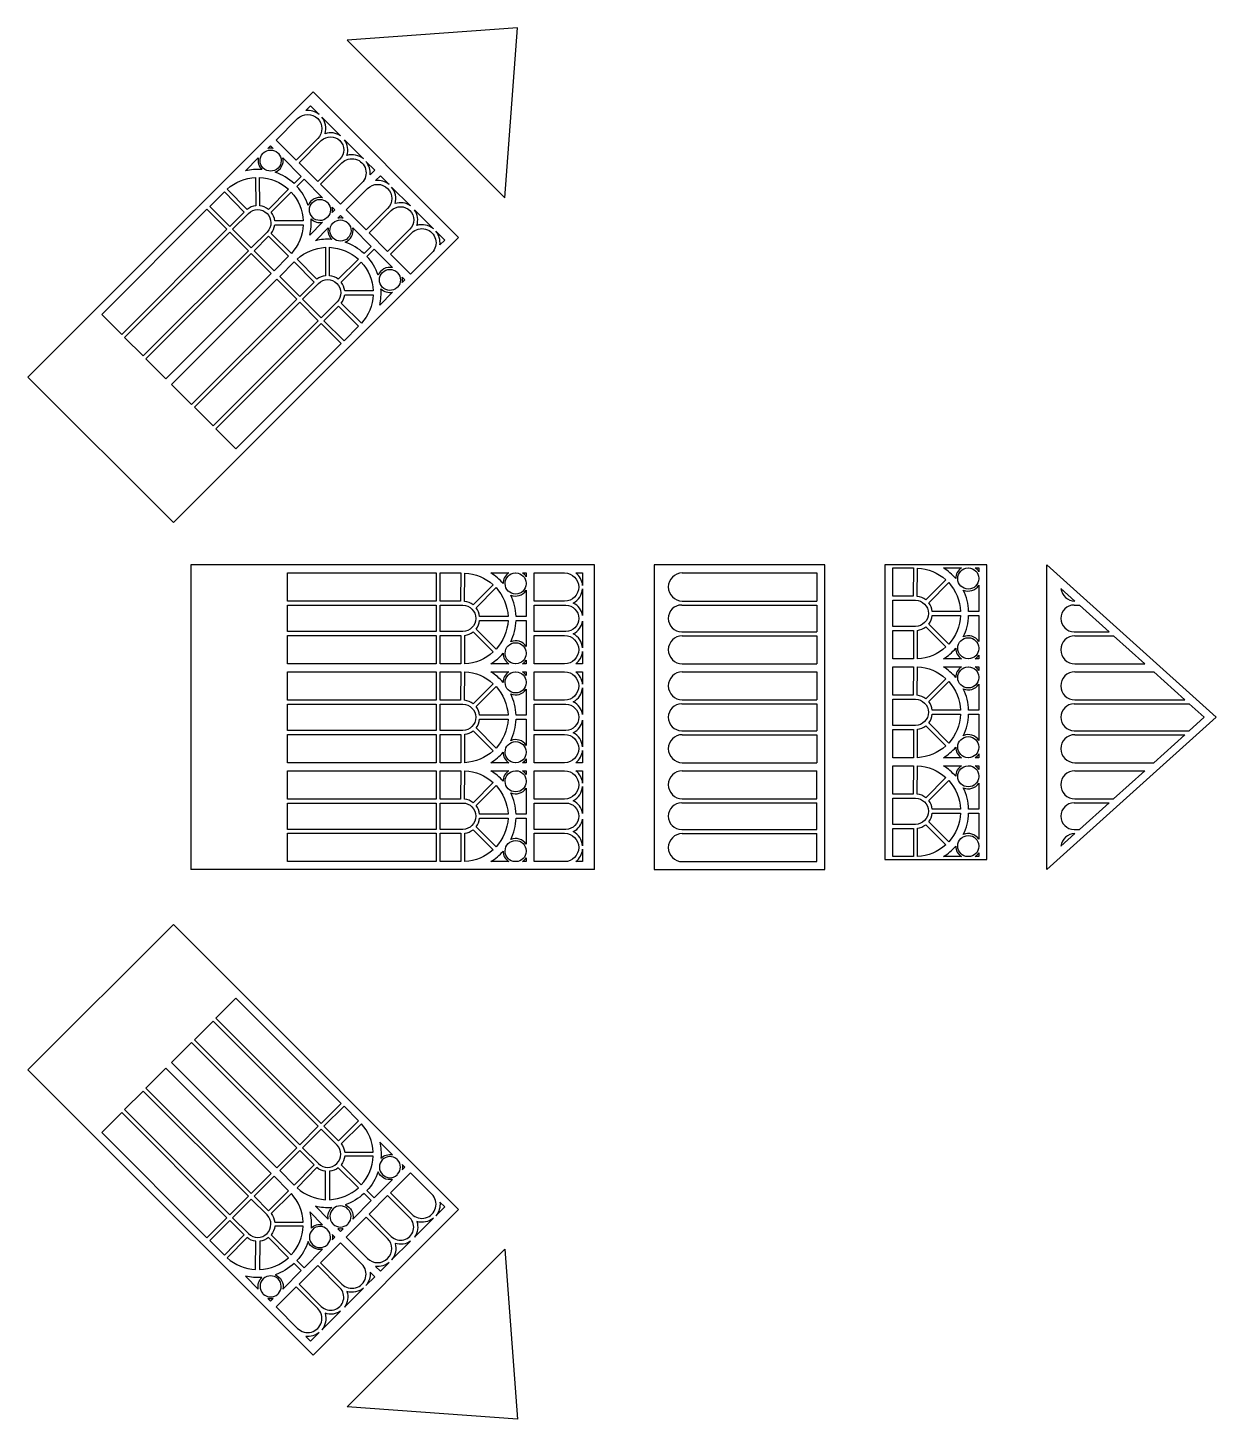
# Model space of a CAD drawing. Header units: millimetres. Extents: x 2337 to 3984, y 380 to 1785.
# Drawn here: x 3389 to 3984, y 734 to 1430 of the extents above; entities that cross this region are included whole.
import ezdxf

# ---------------------------------------------------------------- set-up
doc = ezdxf.new("R2010")
doc.units = ezdxf.units.MM
doc.layers.add('-04-t2', color=2, linetype='Continuous')

msp = doc.modelspace()

# ---------------------------------------------------------------- linework, layer by layer
at = {"layer": '-04-t2'}
for p, q in [((3633.85, 1430.32), (3548.7, 1424.11)), ((3627.64, 1345.17), (3633.85, 1430.32)), ((3627.64, 1345.17), (3548.7, 1424.11)), ((3531.61, 1398.25), (3388.87, 1255.51)), ((3604.44, 1325.42), (3531.61, 1398.25)), ((3604.44, 1325.42), (3461.7, 1182.67)), ((3388.87, 1255.51), (3461.7, 1182.67)), ((3672.36, 1161.46), (3470.48, 1161.46)), ((3470.48, 1161.46), (3470.48, 1008.96)), ((3672.36, 1008.96), (3672.36, 1161.46)), ((3787.74, 1161.46), (3702.36, 1161.46)), ((3702.36, 1161.46), (3702.36, 1008.96)), ((3716.38, 1157.46), (3783.74, 1157.46)), ((3783.74, 1157.46), (3783.74, 1143.41)), ((3787.74, 1008.96), (3787.74, 1161.46)), ((3898.78, 1008.96), (3898.78, 1161.46)), ((3983.52, 1085.21), (3898.78, 1161.46)), ((3912.86, 1143.41), (3905.81, 1149.75)), ((3716.38, 1143.41), (3783.74, 1143.41)), ((3912.8, 1143.41), (3912.86, 1143.41)), ((3716.06, 1141.41), (3783.74, 1141.41)), ((3783.74, 1141.41), (3783.74, 1128.01)), ((3912.48, 1141.41), (3915.08, 1141.41)), ((3929.98, 1128.01), (3915.08, 1141.41)), ((3716.06, 1128.01), (3783.74, 1128.01)), ((3716.38, 1126.01), (3783.74, 1126.01)), ((3783.74, 1126.01), (3783.74, 1111.96)), ((3912.48, 1128.01), (3929.98, 1128.01)), ((3912.8, 1126.01), (3932.2, 1126.01)), ((3947.81, 1111.96), (3932.2, 1126.01)), ((3716.38, 1111.96), (3783.74, 1111.96)), ((3716.38, 1107.96), (3783.74, 1107.96)), ((3783.74, 1107.96), (3783.74, 1093.91)), ((3912.8, 1111.96), (3947.81, 1111.96)), ((3912.8, 1107.96), (3952.26, 1107.96)), ((3967.87, 1093.91), (3952.26, 1107.96)), ((3716.38, 1093.91), (3783.74, 1093.91)), ((3912.8, 1093.91), (3967.87, 1093.91)), ((3716.06, 1091.91), (3783.74, 1091.91)), ((3783.74, 1091.91), (3783.74, 1078.51)), ((3912.48, 1091.91), (3970.09, 1091.91)), ((3977.54, 1085.21), (3970.09, 1091.91)), ((3898.78, 1008.96), (3983.52, 1085.21)), ((3970.09, 1078.51), (3977.54, 1085.21)), ((3716.06, 1078.51), (3783.74, 1078.51)), ((3716.38, 1076.51), (3783.74, 1076.51)), ((3783.74, 1076.51), (3783.74, 1062.46)), ((3912.48, 1078.51), (3970.09, 1078.51)), ((3912.8, 1076.51), (3967.87, 1076.51)), ((3952.26, 1062.46), (3967.87, 1076.51)), ((3716.38, 1062.46), (3783.74, 1062.46)), ((3912.8, 1062.46), (3952.26, 1062.46)), ((3716.38, 1058.46), (3783.74, 1058.46)), ((3783.74, 1044.41), (3783.74, 1058.46)), ((3912.8, 1058.46), (3947.81, 1058.46)), ((3932.2, 1044.41), (3947.81, 1058.46)), ((3716.06, 1042.41), (3783.74, 1042.41)), ((3716.38, 1044.41), (3783.74, 1044.41)), ((3783.74, 1029.01), (3783.74, 1042.41)), ((3912.48, 1042.41), (3929.98, 1042.41)), ((3912.8, 1044.41), (3932.2, 1044.41)), ((3915.08, 1029.01), (3929.98, 1042.41)), ((3716.06, 1029.01), (3783.74, 1029.01)), ((3716.38, 1027.01), (3783.74, 1027.01)), ((3783.74, 1012.96), (3783.74, 1027.01)), ((3905.81, 1020.67), (3912.86, 1027.01)), ((3912.48, 1029.01), (3915.08, 1029.01)), ((3912.8, 1027.01), (3912.86, 1027.01)), ((3716.38, 1012.96), (3783.74, 1012.96)), ((3817.74, 1013.96), (3868.78, 1013.96)), ((3672.36, 1008.96), (3470.48, 1008.96)), ((3702.36, 1008.96), (3787.74, 1008.96)), ((3388.87, 908.7), (3461.7, 981.53)), ((3604.44, 838.79), (3461.7, 981.53)), ((3531.61, 765.96), (3388.87, 908.7)), ((3604.44, 838.79), (3531.61, 765.96)), ((3627.64, 819.04), (3548.7, 740.1)), ((3627.64, 819.04), (3633.85, 733.89)), ((3633.85, 733.89), (3548.7, 740.1))]:
    msp.add_line(p, q, dxfattribs=at)
for points in [[(3523.89, 1384.88, -1), (3533.91, 1374.86), (3523.19, 1364.13), (3513.17, 1374.15)], [(3530.29, 1391.27), (3534.67, 1386.88, 0.201988), (3527.91, 1388.9)], [(3535.92, 1385.64), (3545.37, 1376.19, 0.241345), (3537.62, 1377.32, 0.247977)], [(3535.73, 1373.85, -1), (3545.04, 1364.54), (3533.91, 1353.41), (3524.6, 1362.72)], [(3547.38, 1374.18), (3556.83, 1364.73, 0.247977), (3548.51, 1366.43, 0.241345)], [(3504.2, 1365.18, 0.255653), (3505.91, 1359.4, 0.076709), (3497.77, 1358.76)], [(3513.93, 1367.73), (3514.22, 1367.45, -0.403225), (3514.08, 1360.12, -0.985745), (3506.5, 1367.48), (3506.71, 1367.7, -0.394903)], [(3510.34, 1371.32), (3511.67, 1370, 0.106724), (3509.01, 1370)], [(3516.48, 1365.18), (3525.72, 1355.94), (3522.11, 1352.33, 0.104242), (3512.64, 1358.01, 0.367303)], [(3546.05, 1362.72, -1), (3556.07, 1352.7), (3545.34, 1341.98), (3535.32, 1352)], [(3558.07, 1363.48), (3562.46, 1359.1), (3560.09, 1356.73, 0.201988)], [(3502.86, 1355.45), (3502.89, 1341.24, 0.139491), (3498.56, 1339.43), (3488.63, 1349.57, -0.174278)], [(3504.86, 1355.45, -0.17678), (3519.28, 1349.5), (3509.23, 1339.46, 0.139467), (3504.89, 1341.25)], [(3527.13, 1354.53), (3536.37, 1345.29, 0.367303), (3529.2, 1341.45, 0.104242), (3523.52, 1350.92)], [(3558.9, 1349.88, -1), (3568.91, 1339.86), (3558.19, 1329.13), (3548.17, 1339.15)], [(3565.29, 1356.27), (3569.67, 1351.88, 0.201988), (3562.92, 1353.9)], [(3520.69, 1348.09, -0.17678), (3526.64, 1333.67), (3512.44, 1333.7, 0.139467), (3510.65, 1338.04)], [(3538.64, 1343.03), (3538.92, 1342.75, -0.394903), (3538.89, 1335.52), (3538.67, 1335.31, -0.985745), (3531.31, 1342.89, -0.403225)], [(3570.92, 1350.64), (3580.37, 1341.19, 0.241345), (3572.62, 1342.32, 0.247977)], [(3499.3, 1337.42, -0.991012), (3508.61, 1328.11), (3500.65, 1320.15), (3491.34, 1329.46)], [(3541.19, 1340.48), (3542.51, 1339.15), (3541.19, 1337.82, 0.106724)], [(3570.73, 1338.85, -1), (3580.04, 1329.54), (3568.91, 1318.41), (3559.6, 1327.72)], [(3582.38, 1339.18), (3591.83, 1329.73, 0.247977), (3583.51, 1331.43, 0.241345)], [(3526.64, 1331.67, -0.174276), (3520.76, 1317.44), (3510.69, 1327.45, 0.136329), (3512.43, 1331.7)], [(3530.59, 1334.72, 0.255653), (3536.37, 1333.01), (3529.95, 1326.59, 0.076709)], [(3548.94, 1332.73), (3549.22, 1332.45, -0.403225), (3549.08, 1325.12, -0.985745), (3541.5, 1332.48), (3541.71, 1332.7, -0.394903)], [(3545.34, 1336.32), (3546.67, 1335, 0.106724), (3544.01, 1335)], [(3539.2, 1330.18, 0.255653), (3540.91, 1324.4, 0.076709), (3532.78, 1323.76)], [(3551.49, 1330.18), (3560.72, 1320.94), (3557.11, 1317.33, 0.104242), (3547.65, 1323.01, 0.367303)], [(3581.05, 1327.72, -1), (3591.07, 1317.7), (3580.34, 1306.98), (3570.33, 1316.99)], [(3593.08, 1328.48), (3597.46, 1324.1), (3595.09, 1321.72, 0.201988)], [(3537.86, 1320.45), (3537.89, 1306.24, 0.139491), (3533.56, 1304.43), (3523.63, 1314.57, -0.174278)], [(3539.86, 1320.45, -0.17678), (3554.28, 1314.5), (3544.23, 1304.46, 0.139467), (3539.89, 1306.25)], [(3562.14, 1319.53), (3571.37, 1310.29, 0.367303), (3564.2, 1306.45, 0.104242), (3558.52, 1315.92)], [(3555.69, 1313.08, -0.17678), (3561.64, 1298.67), (3547.44, 1298.7, 0.139467), (3545.65, 1303.04)], [(3573.64, 1308.02), (3573.92, 1307.74, -0.394903), (3573.89, 1300.52), (3573.67, 1300.31, -0.985745), (3566.31, 1307.89, -0.403225)], [(3534.3, 1302.42, -0.991012), (3543.61, 1293.11), (3535.65, 1285.15), (3526.34, 1294.46)], [(3576.19, 1305.47), (3577.51, 1304.15), (3576.19, 1302.82, 0.106724)], [(3561.64, 1296.67, -0.174276), (3555.77, 1282.44), (3545.69, 1292.45, 0.136329), (3547.44, 1296.7)], [(3565.59, 1299.72, 0.255653), (3571.37, 1298.01), (3564.95, 1291.58, 0.076709)], [(3621.76, 1151.53), (3611.74, 1141.46, 0.139491), (3607.39, 1143.24), (3607.54, 1157.43, -0.174278)], [(3629.59, 1157.46, 0.255653), (3626.71, 1152.16, 0.076709), (3620.51, 1157.46)], [(3638.27, 1152.38), (3638.27, 1151.98, -0.403225), (3632.99, 1146.89, -0.985745), (3632.84, 1157.46), (3633.15, 1157.46, -0.394903)], [(3638.27, 1157.46), (3638.27, 1155.59, 0.106724), (3636.4, 1157.46)], [(3657.44, 1157.46, -1), (3657.44, 1143.29), (3642.27, 1143.29), (3642.27, 1157.46)], [(3666.48, 1157.46), (3666.48, 1151.26, 0.201988), (3663.13, 1157.46)], [(3848.26, 1154.03), (3838.24, 1143.96, 0.139491), (3833.89, 1145.74), (3834.05, 1159.93, -0.174278)], [(3856.09, 1159.96, 0.255653), (3853.21, 1154.66, 0.076709), (3847.01, 1159.96)], [(3864.78, 1154.88), (3864.78, 1154.48, -0.403225), (3859.5, 1149.39, -0.985745), (3859.34, 1159.96), (3859.65, 1159.96, -0.394903)], [(3864.78, 1159.96), (3864.78, 1158.09, 0.106724), (3862.9, 1159.96)], [(3623.17, 1150.12, -0.17678), (3629.16, 1135.71), (3614.96, 1135.71, 0.139467), (3613.16, 1140.05)], [(3666.48, 1149.5), (3666.48, 1136.13, 0.241345), (3661.81, 1142.41, 0.247977)], [(3849.68, 1152.62, -0.17678), (3855.66, 1138.21), (3841.46, 1138.21, 0.139467), (3839.66, 1142.55)], [(3864.78, 1151.27), (3864.78, 1138.21), (3859.67, 1138.21, 0.104242), (3856.99, 1148.92, 0.367303)], [(3638.27, 1148.77), (3638.27, 1135.71), (3633.17, 1135.71, 0.104242), (3630.49, 1146.42, 0.367303)], [(3833, 1143.79, -0.991012), (3833, 1130.63), (3821.74, 1130.63), (3821.74, 1143.79)], [(3606.49, 1141.29, -0.991012), (3606.49, 1128.13), (3595.23, 1128.13), (3595.23, 1141.29)], [(3658.02, 1141.29, -1), (3658.02, 1128.13), (3642.27, 1128.13), (3642.27, 1141.29)], [(3855.66, 1136.21, -0.17678), (3849.68, 1121.81), (3839.66, 1131.87, 0.139467), (3841.46, 1136.21)], [(3864.78, 1136.21), (3864.78, 1123.15, 0.367303), (3856.99, 1125.51, 0.104242), (3859.67, 1136.21)], [(3629.16, 1133.71, -0.17678), (3623.17, 1119.31), (3613.16, 1129.37, 0.139467), (3614.96, 1133.71)], [(3638.27, 1133.71), (3638.27, 1120.65, 0.367303), (3630.49, 1123.01, 0.104242), (3633.17, 1133.71)], [(3666.48, 1133.29), (3666.48, 1119.93, 0.247977), (3661.81, 1127.01, 0.241345)], [(3848.26, 1120.4, -0.174276), (3834.05, 1114.49), (3834, 1128.69, 0.136329), (3838.24, 1130.46)], [(3621.76, 1117.9, -0.174276), (3607.54, 1111.99), (3607.5, 1126.19, 0.136329), (3611.74, 1127.96)], [(3638.27, 1117.44), (3638.27, 1117.04, -0.394903), (3633.15, 1111.96), (3632.84, 1111.96, -0.985745), (3632.99, 1122.53, -0.403225)], [(3657.44, 1126.13, -1), (3657.44, 1111.96), (3642.27, 1111.96), (3642.27, 1126.13)], [(3864.78, 1119.94), (3864.78, 1119.54, -0.394903), (3859.65, 1114.46), (3859.34, 1114.46, -0.985745), (3859.5, 1125.03, -0.403225)], [(3626.71, 1117.26, 0.255653), (3629.59, 1111.96), (3620.51, 1111.96, 0.076709)], [(3666.48, 1118.16), (3666.48, 1111.96), (3663.13, 1111.96, 0.201988)], [(3853.21, 1119.76, 0.255653), (3856.09, 1114.46), (3847.01, 1114.46, 0.076709)], [(3864.78, 1116.34), (3864.78, 1114.46), (3862.9, 1114.46, 0.106724)], [(3621.76, 1102.03), (3611.74, 1091.96, 0.139491), (3607.39, 1093.74), (3607.54, 1107.93, -0.174278)], [(3629.59, 1107.96, 0.255653), (3626.71, 1102.66, 0.076709), (3620.51, 1107.96)], [(3638.27, 1102.88), (3638.27, 1102.48, -0.403225), (3632.99, 1097.39, -0.985745), (3632.84, 1107.96), (3633.15, 1107.96, -0.394903)], [(3638.27, 1113.84), (3638.27, 1111.96), (3636.4, 1111.96, 0.106724)], [(3638.27, 1107.96), (3638.27, 1106.09, 0.106724), (3636.4, 1107.96)], [(3657.44, 1107.96, -1), (3657.44, 1093.79), (3642.27, 1093.79), (3642.27, 1107.96)], [(3666.48, 1107.96), (3666.48, 1101.76, 0.201988), (3663.13, 1107.96)], [(3848.26, 1104.53), (3838.24, 1094.46, 0.139491), (3833.89, 1096.24), (3834.05, 1110.43, -0.174278)], [(3856.09, 1110.46, 0.255653), (3853.21, 1105.16, 0.076709), (3847.01, 1110.46)], [(3864.78, 1105.38), (3864.78, 1104.98, -0.403225), (3859.5, 1099.89, -0.985745), (3859.34, 1110.46), (3859.65, 1110.46, -0.394903)], [(3864.78, 1110.46), (3864.78, 1108.59, 0.106724), (3862.9, 1110.46)], [(3623.17, 1100.62, -0.17678), (3629.16, 1086.21), (3614.96, 1086.21, 0.139467), (3613.16, 1090.55)], [(3849.68, 1103.12, -0.17678), (3855.66, 1088.71), (3841.46, 1088.71, 0.139467), (3839.66, 1093.05)], [(3864.78, 1101.77), (3864.78, 1088.71), (3859.67, 1088.71, 0.104242), (3856.99, 1099.42, 0.367303)], [(3638.27, 1099.27), (3638.27, 1086.21), (3633.17, 1086.21, 0.104242), (3630.49, 1096.92, 0.367303)], [(3666.48, 1100), (3666.48, 1086.63, 0.241345), (3661.81, 1092.91, 0.247977)], [(3833, 1094.29, -0.991012), (3833, 1081.13), (3821.74, 1081.13), (3821.74, 1094.29)], [(3606.49, 1091.79, -0.991012), (3606.49, 1078.63), (3595.23, 1078.63), (3595.23, 1091.79)], [(3658.02, 1091.79, -1), (3658.02, 1078.63), (3642.27, 1078.63), (3642.27, 1091.79)], [(3855.66, 1086.71, -0.17678), (3849.68, 1072.31), (3839.66, 1082.37, 0.139467), (3841.46, 1086.71)], [(3864.78, 1086.71), (3864.78, 1073.65, 0.367303), (3856.99, 1076.01, 0.104242), (3859.67, 1086.71)], [(3629.16, 1084.21, -0.17678), (3623.17, 1069.81), (3613.16, 1079.87, 0.139467), (3614.96, 1084.21)], [(3638.27, 1084.21), (3638.27, 1071.15, 0.367303), (3630.49, 1073.51, 0.104242), (3633.17, 1084.21)], [(3666.48, 1083.79), (3666.48, 1070.43, 0.247977), (3661.81, 1077.51, 0.241345)], [(3848.26, 1070.9, -0.174276), (3834.05, 1064.99), (3834, 1079.19, 0.136329), (3838.24, 1080.96)], [(3621.76, 1068.4, -0.174276), (3607.54, 1062.49), (3607.5, 1076.69, 0.136329), (3611.74, 1078.46)], [(3638.27, 1067.94), (3638.27, 1067.54, -0.394903), (3633.15, 1062.46), (3632.84, 1062.46, -0.985745), (3632.99, 1073.03, -0.403225)], [(3657.44, 1076.63, -1), (3657.44, 1062.46), (3642.27, 1062.46), (3642.27, 1076.63)], [(3864.78, 1070.44), (3864.78, 1070.04, -0.394903), (3859.65, 1064.96), (3859.34, 1064.96, -0.985745), (3859.5, 1075.53, -0.403225)], [(3626.71, 1067.76, 0.255653), (3629.59, 1062.46), (3620.51, 1062.46, 0.076709)], [(3666.48, 1068.66), (3666.48, 1062.46), (3663.13, 1062.46, 0.201988)], [(3853.21, 1070.26, 0.255653), (3856.09, 1064.96), (3847.01, 1064.96, 0.076709)], [(3864.78, 1066.84), (3864.78, 1064.96), (3862.9, 1064.96, 0.106724)], [(3638.27, 1064.34), (3638.27, 1062.46), (3636.4, 1062.46, 0.106724)], [(3848.26, 1055.03), (3838.24, 1044.96, 0.139491), (3833.89, 1046.74), (3834.05, 1060.93, -0.174278)], [(3856.09, 1060.96, 0.255653), (3853.21, 1055.66, 0.076709), (3847.01, 1060.96)], [(3864.78, 1055.88), (3864.78, 1055.48, -0.403225), (3859.5, 1050.39, -0.985745), (3859.34, 1060.96), (3859.65, 1060.96, -0.394903)], [(3864.78, 1060.96), (3864.78, 1059.09, 0.106724), (3862.9, 1060.96)], [(3621.76, 1052.53), (3611.74, 1042.46, 0.139491), (3607.39, 1044.24), (3607.54, 1058.43, -0.174278)], [(3629.59, 1058.46, 0.255653), (3626.71, 1053.16, 0.076709), (3620.51, 1058.46)], [(3638.27, 1053.38), (3638.27, 1052.98, -0.403225), (3632.99, 1047.89, -0.985745), (3632.84, 1058.46), (3633.15, 1058.46, -0.394903)], [(3638.27, 1058.46), (3638.27, 1056.59, 0.106724), (3636.4, 1058.46)], [(3657.44, 1058.46, -1), (3657.44, 1044.29), (3642.27, 1044.29), (3642.27, 1058.46)], [(3666.48, 1058.46), (3666.48, 1052.26, 0.201988), (3663.13, 1058.46)], [(3849.68, 1053.62, -0.17678), (3855.66, 1039.21), (3841.46, 1039.21, 0.139467), (3839.66, 1043.55)], [(3864.78, 1052.27), (3864.78, 1039.21), (3859.67, 1039.21, 0.104242), (3856.99, 1049.92, 0.367303)], [(3623.17, 1051.12, -0.17678), (3629.16, 1036.71), (3614.96, 1036.71, 0.139467), (3613.16, 1041.05)], [(3638.27, 1049.77), (3638.27, 1036.71), (3633.17, 1036.71, 0.104242), (3630.49, 1047.42, 0.367303)], [(3666.48, 1050.5), (3666.48, 1037.13, 0.241345), (3661.81, 1043.41, 0.247977)], [(3833, 1044.79, -0.991012), (3833, 1031.63), (3821.74, 1031.63), (3821.74, 1044.79)], [(3606.49, 1042.29, -0.991012), (3606.49, 1029.13), (3595.23, 1029.13), (3595.23, 1042.29)], [(3658.02, 1042.29, -1), (3658.02, 1029.13), (3642.27, 1029.13), (3642.27, 1042.29)], [(3629.16, 1034.71, -0.17678), (3623.17, 1020.31), (3613.16, 1030.37, 0.139467), (3614.96, 1034.71)], [(3638.27, 1034.71), (3638.27, 1021.65, 0.367303), (3630.49, 1024.01, 0.104242), (3633.17, 1034.71)], [(3666.48, 1034.29), (3666.48, 1020.93, 0.247977), (3661.81, 1028.01, 0.241345)], [(3848.26, 1021.4, -0.174276), (3834.05, 1015.49), (3834, 1029.69, 0.136329), (3838.24, 1031.46)], [(3855.66, 1037.21, -0.17678), (3849.68, 1022.81), (3839.66, 1032.87, 0.139467), (3841.46, 1037.21)], [(3864.78, 1037.21), (3864.78, 1024.15, 0.367303), (3856.99, 1026.51, 0.104242), (3859.67, 1037.21)], [(3621.76, 1018.9, -0.174276), (3607.54, 1012.99), (3607.5, 1027.19, 0.136329), (3611.74, 1028.96)], [(3657.44, 1027.13, -1), (3657.44, 1012.96), (3642.27, 1012.96), (3642.27, 1027.13)], [(3864.78, 1020.94), (3864.78, 1020.54, -0.394903), (3859.65, 1015.46), (3859.34, 1015.46, -0.985745), (3859.5, 1026.03, -0.403225)], [(3626.71, 1018.26, 0.255653), (3629.59, 1012.96), (3620.51, 1012.96, 0.076709)], [(3638.27, 1018.44), (3638.27, 1018.04, -0.394903), (3633.15, 1012.96), (3632.84, 1012.96, -0.985745), (3632.99, 1023.53, -0.403225)], [(3666.48, 1019.16), (3666.48, 1012.96), (3663.13, 1012.96, 0.201988)], [(3853.21, 1020.76, 0.255653), (3856.09, 1015.46), (3847.01, 1015.46, 0.076709)], [(3864.78, 1017.34), (3864.78, 1015.46), (3862.9, 1015.46, 0.106724)], [(3638.27, 1014.84), (3638.27, 1012.96), (3636.4, 1012.96, 0.106724)], [(3534.3, 861.79, 0.991012), (3543.61, 871.1), (3535.65, 879.06), (3526.34, 869.75)], [(3561.64, 867.54, 0.174276), (3555.77, 881.77), (3545.69, 871.76, -0.136329), (3547.44, 867.51)], [(3565.59, 864.49, -0.255653), (3571.37, 866.2), (3564.95, 872.62, -0.076709)], [(3555.69, 851.12, 0.17678), (3561.64, 865.54), (3547.44, 865.51, -0.139467), (3545.65, 861.17)], [(3573.64, 856.18), (3573.92, 856.47, 0.394903), (3573.89, 863.69), (3573.67, 863.9, 0.985745), (3566.31, 856.32, 0.403225)], [(3537.86, 843.76), (3537.89, 857.97, -0.139491), (3533.56, 859.78), (3523.63, 849.64, 0.174278)], [(3539.86, 843.76, 0.17678), (3554.28, 849.71), (3544.23, 859.75, -0.139467), (3539.89, 857.96)], [(3562.14, 844.68), (3571.37, 853.92, -0.367303), (3564.2, 857.76, -0.104242), (3558.52, 848.29)], [(3581.05, 836.49, 1), (3591.07, 846.51), (3580.34, 857.23), (3570.33, 847.21)], [(3576.19, 858.73), (3577.51, 860.06), (3576.19, 861.39, -0.106724)], [(3499.3, 826.79, 0.991012), (3508.61, 836.1), (3500.65, 844.06), (3491.34, 834.75)], [(3526.64, 832.54, 0.174276), (3520.76, 846.77), (3510.69, 836.76, -0.136329), (3512.43, 832.51)], [(3551.49, 834.03), (3560.72, 843.27), (3557.11, 846.88, -0.104242), (3547.65, 841.2, -0.367303)], [(3570.73, 825.36, 1), (3580.04, 834.67), (3568.91, 845.8), (3559.6, 836.49)], [(3530.59, 829.49, -0.255653), (3536.37, 831.2), (3529.95, 837.62, -0.076709)], [(3539.2, 834.03, -0.255653), (3540.91, 839.81, -0.076709), (3532.78, 840.45)], [(3548.94, 831.48), (3549.22, 831.76, 0.403225), (3549.08, 839.09, 0.985745), (3541.5, 831.73), (3541.71, 831.51, 0.394903)], [(3593.08, 835.73), (3597.46, 840.11), (3595.09, 842.49, -0.201988)], [(3520.69, 816.12, 0.17678), (3526.64, 830.54), (3512.44, 830.51, -0.139467), (3510.65, 826.17)], [(3538.64, 821.18), (3538.92, 821.46, 0.394903), (3538.89, 828.69), (3538.67, 828.9, 0.985745), (3531.31, 821.32, 0.403225)], [(3545.34, 827.89), (3546.67, 829.21, -0.106724), (3544.01, 829.21)], [(3558.9, 814.33, 1), (3568.91, 824.35), (3558.19, 835.08), (3548.17, 825.06)], [(3582.38, 825.03), (3591.83, 834.48, -0.247977), (3583.51, 832.78, -0.241345)], [(3502.86, 808.76), (3502.89, 822.96, -0.139491), (3498.56, 824.78), (3488.63, 814.63, 0.174278)], [(3504.86, 808.76, 0.17678), (3519.28, 814.71), (3509.23, 824.75, -0.139467), (3504.89, 822.96)], [(3527.13, 809.68), (3536.37, 818.91, -0.367303), (3529.2, 822.75, -0.104242), (3523.52, 813.29)], [(3546.05, 801.49, 1), (3556.07, 811.5), (3545.34, 822.23), (3535.32, 812.21)], [(3541.19, 823.73), (3542.51, 825.06), (3541.19, 826.38, -0.106724)], [(3570.92, 813.57), (3580.37, 823.02, -0.241345), (3572.62, 821.89, -0.247977)], [(3516.48, 799.03), (3525.72, 808.26), (3522.11, 811.88, -0.104242), (3512.64, 806.2, -0.367303)], [(3535.73, 790.36, 1), (3545.04, 799.67), (3533.91, 810.8), (3524.6, 801.49)], [(3565.29, 807.94), (3569.67, 812.33, -0.201988), (3562.92, 810.31)], [(3504.2, 799.03, -0.255653), (3505.91, 804.81, -0.076709), (3497.77, 805.45)], [(3513.93, 796.48), (3514.22, 796.76, 0.403225), (3514.08, 804.09, 0.985745), (3506.5, 796.73), (3506.71, 796.51, 0.394903)], [(3558.07, 800.73), (3562.46, 805.11), (3560.09, 807.48, -0.201988)], [(3510.34, 792.88), (3511.67, 794.21, -0.106724), (3509.01, 794.21)], [(3523.89, 779.33, 1), (3533.91, 789.35), (3523.19, 800.07), (3513.17, 790.06)], [(3547.38, 790.03), (3556.83, 799.48, -0.247977), (3548.51, 797.78, -0.241345)], [(3535.92, 778.57), (3545.37, 788.02, -0.241345), (3537.62, 786.88, -0.247977)], [(3530.29, 772.94), (3534.67, 777.32, -0.201988), (3527.91, 775.31)]]:
    msp.add_lwpolyline(points, format="xyb", close=True, dxfattribs=at)
for points in [[(3487.2, 1348.18), (3497.11, 1338.05), (3489.92, 1330.87), (3479.9, 1340.89)], [(3478.49, 1339.47), (3488.51, 1329.46), (3435.84, 1276.79), (3425.82, 1286.81)], [(3489.92, 1328.04), (3499.23, 1318.73), (3446.56, 1266.06), (3437.25, 1275.37)], [(3509.32, 1325.99), (3519.37, 1316.01), (3512.08, 1308.72), (3502.06, 1318.73)], [(3500.65, 1317.32), (3510.66, 1307.3), (3458, 1254.63), (3447.98, 1264.65)], [(3522.2, 1313.18), (3532.11, 1303.05), (3524.92, 1295.87), (3514.91, 1305.89)], [(3513.49, 1304.47), (3523.51, 1294.46), (3470.84, 1241.79), (3460.82, 1251.8)], [(3524.92, 1293.04), (3534.23, 1283.73), (3481.57, 1231.06), (3472.26, 1240.37)], [(3544.32, 1290.99), (3554.37, 1281), (3547.08, 1273.71), (3537.06, 1283.73)], [(3535.65, 1282.32), (3545.67, 1272.3), (3493, 1219.63), (3482.98, 1229.65)], [(3593.23, 1157.46), (3593.23, 1143.29), (3518.75, 1143.29), (3518.75, 1157.46)], [(3605.54, 1157.46), (3605.39, 1143.29), (3595.23, 1143.29), (3595.23, 1157.46)], [(3832.05, 1159.96), (3831.89, 1145.79), (3821.74, 1145.79), (3821.74, 1159.96)], [(3593.23, 1141.29), (3593.23, 1128.13), (3518.75, 1128.13), (3518.75, 1141.29)], [(3832, 1128.63), (3832.05, 1114.46), (3821.74, 1114.46), (3821.74, 1128.63)], [(3593.23, 1126.13), (3593.23, 1111.96), (3518.75, 1111.96), (3518.75, 1126.13)], [(3605.5, 1126.13), (3605.54, 1111.96), (3595.23, 1111.96), (3595.23, 1126.13)], [(3593.23, 1107.96), (3593.23, 1093.79), (3518.75, 1093.79), (3518.75, 1107.96)], [(3605.54, 1107.96), (3605.39, 1093.79), (3595.23, 1093.79), (3595.23, 1107.96)], [(3832.05, 1110.46), (3831.89, 1096.29), (3821.74, 1096.29), (3821.74, 1110.46)], [(3593.23, 1091.79), (3593.23, 1078.63), (3518.75, 1078.63), (3518.75, 1091.79)], [(3593.23, 1076.63), (3593.23, 1062.46), (3518.75, 1062.46), (3518.75, 1076.63)], [(3605.5, 1076.63), (3605.54, 1062.46), (3595.23, 1062.46), (3595.23, 1076.63)], [(3832, 1079.13), (3832.05, 1064.96), (3821.74, 1064.96), (3821.74, 1079.13)], [(3832.05, 1060.96), (3831.89, 1046.79), (3821.74, 1046.79), (3821.74, 1060.96)], [(3593.23, 1058.46), (3593.23, 1044.29), (3518.75, 1044.29), (3518.75, 1058.46)], [(3605.54, 1058.46), (3605.39, 1044.29), (3595.23, 1044.29), (3595.23, 1058.46)], [(3593.23, 1042.29), (3593.23, 1029.13), (3518.75, 1029.13), (3518.75, 1042.29)], [(3593.23, 1027.13), (3593.23, 1012.96), (3518.75, 1012.96), (3518.75, 1027.13)], [(3605.5, 1027.13), (3605.54, 1012.96), (3595.23, 1012.96), (3595.23, 1027.13)], [(3832, 1029.63), (3832.05, 1015.46), (3821.74, 1015.46), (3821.74, 1029.63)], [(3535.65, 881.89), (3545.67, 891.91), (3493, 944.58), (3482.98, 934.56)], [(3524.92, 871.17), (3534.23, 880.48), (3481.57, 933.15), (3472.26, 923.84)], [(3513.49, 859.74), (3523.51, 869.75), (3470.84, 922.42), (3460.82, 912.4)], [(3500.65, 846.89), (3510.66, 856.91), (3458, 909.58), (3447.98, 899.56)], [(3489.92, 836.17), (3499.23, 845.48), (3446.56, 898.14), (3437.25, 888.83)], [(3478.49, 824.73), (3488.51, 834.75), (3435.84, 887.42), (3425.82, 877.4)], [(3544.32, 873.22), (3554.37, 883.2), (3547.08, 890.5), (3537.06, 880.48)], [(3522.2, 851.03), (3532.11, 861.16), (3524.92, 868.34), (3514.91, 858.32)], [(3509.32, 838.22), (3519.37, 848.2), (3512.08, 855.49), (3502.06, 845.48)], [(3487.2, 816.03), (3497.11, 826.15), (3489.92, 833.34), (3479.9, 823.32)]]:
    msp.add_lwpolyline(points, close=True, dxfattribs=at)
msp.add_lwpolyline([(3868.78, 1013.96), (3868.78, 1161.46), (3817.74, 1161.46), (3817.74, 1013.96)], dxfattribs=at)
for centre, radius, start, end in [((3716.38, 1150.44), 7.02, 90, 270), ((3912.8, 1150.44), 7.02, 185.59347, 270), ((3716.06, 1134.71), 6.7, 90, 270), ((3912.48, 1134.71), 6.7, 90, 270), ((3716.38, 1118.99), 7.02, 90, 270), ((3912.8, 1118.99), 7.02, 90, 270), ((3716.38, 1100.94), 7.02, 90, 270), ((3912.8, 1100.94), 7.02, 90, 270), ((3716.06, 1085.21), 6.7, 90, 270), ((3912.48, 1085.21), 6.7, 90, 270), ((3716.38, 1069.49), 7.02, 90, 270), ((3912.8, 1069.49), 7.02, 90, 270), ((3716.38, 1051.44), 7.02, 90, 270), ((3912.8, 1051.44), 7.02, 90, 270), ((3716.06, 1035.71), 6.7, 90, 270), ((3912.48, 1035.71), 6.7, 90, 270), ((3716.38, 1019.99), 7.02, 90, 270), ((3912.8, 1019.99), 7.02, 90, 174.40653)]:
    msp.add_arc(centre, radius, start, end, dxfattribs=at)

doc.saveas('drawing.dxf')
